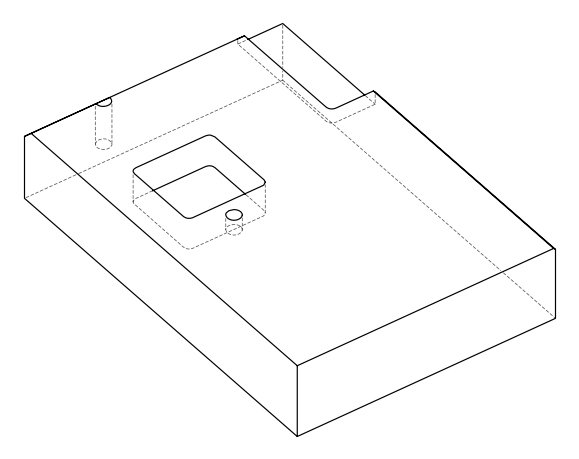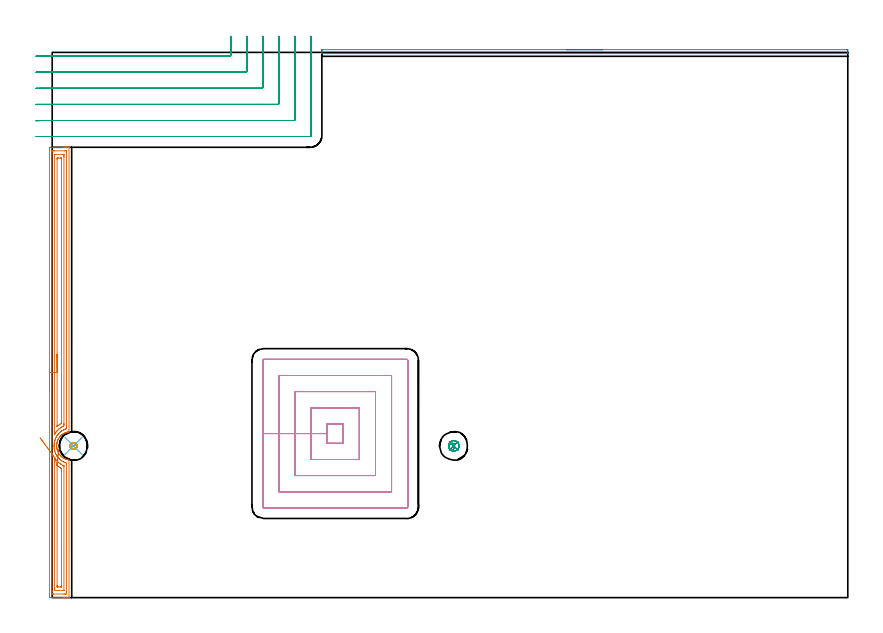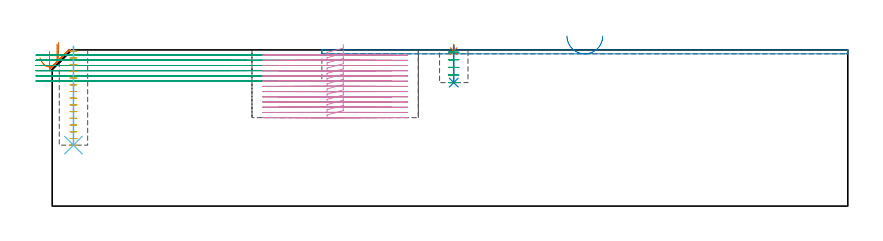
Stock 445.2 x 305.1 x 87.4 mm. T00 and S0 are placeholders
(PLAN: 9 operations, 5 tool changes, 52 min)
(1 AREA_MILL | FG_CHAMFER_SURFACE | UGT0205_001 | 8.33 min | 15332 mm3)
(2 AREA_MILL_1 | FG_CHAMFER_SURFACE_1 | UGT0205_001 | 2.51 min | 721 mm3)
(3 MILL_CORNER_NOTCH_RECTANGULAR | CORNER_NOTCH_RECTANGULAR | NXT0201_011 | Follow Part, ap 3, ae 75% | 12.91 min | 138894 mm3)
(4 MILL_RECTANGULAR_POCKET | POCKET_RECTANGULAR_STRAIGHT | NXT0201_011 | Follow Part, ap 3, ae 75% | 26.14 min | 333959 mm3)
(5 MILL_BLIND_HOLE_FROM_SOLID_MATERIAL | STEP1POCKET | NXT0201_011 | Spiral | 1.15 min | 10328 mm3)
(6 BORE_BLIND_HOLE | STEP1POCKET | UGT0332_074 | 0.22 min | 0 mm3)
(7 SPOT_DRILL | STEP1POCKET_1 | NXT0321_9005460120000 | 0.03 min | 4 mm3)
(8 DRILL_BLIND_HOLE_INTO_CENTER | STEP1POCKET_1 | NXT0301_128 | 0.08 min | 1942 mm3)
(9 MILL_ROUGH_BLIND_HOLE_CONTOUR | STEP1POCKET_1 | NXT0201_010 | Spiral | 0.6 min | 1688 mm3)
(TOOL UGT0205_001 | Chamfer Mill 20 x 3 x 45 deg. | D20 FL50 Z2)
(TOOL NXT0201_011 | ENDMILL 12mm [2P460-1200-NA 1630] | D12 FL38 Z6)
(TOOL UGT0332_074 | 15.8 mm Rough Boring Bar | D15.8)
(TOOL NXT0321_9005460120000 | NC Spot Drill, 142deg, 12mm, Carbide, Uncoated | D12 PA142 FL30 Z2)
(TOOL NXT0301_128 | Carbide Drill 12mm [861.1-1200-036A1-GP GC34] | D12 PA150 FL37.4 Z2)
(TOOL NXT0201_010 | ENDMILL 10mm [2P460-1000-NA 1630] | D10 FL30 Z6)
(OP 1 AREA_MILL)
G17 G21 G94 G90
T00 M6
G54
G17 G0 G90 X-1.5 Y116. S1061 M3
G43 Z97.4 H0
Z86.5
G94 G1 Y116.038 Z85.628 F250.
Y116.152 Z84.764
Y116.341 Z83.912
Y116.603 Z83.08
Y116.937 Z82.274
Y117.34 Z81.5
Y117.809 Z80.764
Y118.34 Z80.072
Y118.929 Z79.429
Y119.572 Z78.84
Y120.264 Z78.308
Y121. Z77.84
Y121.774 Z77.437
Y122.58 Z77.103
Y123.412 Z76.841
Y124.264 Z76.652
Y125.128 Z76.538
Y126. Z76.5
Y251.063
X-1.499 Y251.394 Z76.501
X-1.494 Y251.95 Z76.504
X-1.492 Y251.992 Z76.506
X-0.94 Y252. Z77.057
X6.173 Z84.167
X6.744 Z84.741
X7.062 Z85.058
X7.633 Z85.629
X7.951 Z85.946
X8.588 Z86.587
X9. Z86.999
X9.361 Y251.993 Z87.352
X9.397 Y251.99 Z87.388
X9.4 Y251.84 Z87.4
Y92.978
X9.397 Y92.796 Z87.389
X9.35 Y92.784 Z87.342
X9.096 Y92.735 Z87.091
X8.889 Y92.7 Z86.883
X8.84 Y92.689 Z86.835
X8.545 Y92.626 Z86.543
X8.261 Y92.556 Z86.26
X8.19 Y92.532 Z86.189
X7.951 Y92.45 Z85.947
X7.66 Y92.352 Z85.659
X7.365 Y92.234 Z85.364
X7.215 Y92.175 Z85.215
X7.062 Y92.102 Z85.062
X6.776 Y91.966 Z84.775
X6.23 Y91.664 Z84.23
X6.193 Y91.639 Z84.192
X5.892 Y91.439 Z83.891
X5.462 Y91.117 Z83.46
X5.374 Y91.044 Z83.372
X5.284 Y90.969 Z83.28
X5.221 Y90.917 Z83.219
X5.045 Y90.772 Z83.044
X4.987 Y90.716 Z82.985
X4.957 Y90.685 Z82.956
X4.597 Y90.319 Z82.596
X4.449 Y90.152 Z82.448
X4.395 Y90.089 Z82.391
X4.325 Y90.012 Z82.324
X4.208 Y89.881 Z82.207
X4.125 Y89.775 Z82.123
X3.848 Y89.387 Z81.845
X3.588 Y88.989 Z81.586
X3.573 Y88.962 Z81.57
X3.408 Y88.673 Z81.407
X3.326 Y88.516 Z81.325
X3.24 Y88.352 Z81.24
X3.223 Y88.313 Z81.222
X3.128 Y88.097 Z81.124
X2.952 Y87.653 Z80.949
X2.801 Y87.205 Z80.797
X2.682 Y86.761 Z80.676
X2.616 Y86.458 Z80.615
X2.6 Y86.38 Z80.597
X2.588 Y86.313 Z80.582
X2.584 Y86.284 Z80.577
X2.52 Y85.868 Z80.515
X2.478 Y85.422 Z80.47
Y85.392 Z80.468
X2.463 Y85.072 Z80.458
X2.459 Y84.975 Z80.452
X2.46 Y84.961
X2.469 Y84.566 Z80.456
Y84.529 Z80.459
X2.471 Y84.499 Z80.461
X2.482 Y84.327 Z80.478
X2.495 Y84.136 Z80.495
X2.499 Y84.083 Z80.499
X2.537 Y83.797 Z80.537
X2.559 Y83.638 Z80.558
X2.616 Y83.342 Z80.614
X2.648 Y83.191 Z80.641
X2.758 Y82.746 Z80.753
X2.897 Y82.298 Z80.897
X2.947 Y82.165 Z80.947
X3.064 Y81.854 Z81.062
X3.24 Y81.451 Z81.24
X3.503 Y80.962 Z81.502
X3.524 Y80.93 Z81.522
X3.783 Y80.512 Z81.782
X4.088 Y80.07 Z82.087
X4.098 Y80.057 Z82.097
X4.124 Y80.024 Z82.124
X4.205 Y79.93 Z82.205
X4.495 Y79.594 Z82.494
X4.884 Y79.179 Z82.883
X5.008 Y79.063 Z83.008
X5.284 Y78.831 Z83.284
X5.442 Y78.698 Z83.441
X5.638 Y78.55 Z83.637
X5.893 Y78.356 Z83.891
X5.993 Y78.287 Z83.991
X6.173 Y78.177 Z84.171
X6.381 Y78.05 Z84.38
X6.553 Y77.955 Z84.552
X6.776 Y77.831 Z84.776
X7.062 Y77.698 Z85.059
X7.147 Y77.657 Z85.147
X7.215 Y77.625 Z85.215
X7.459 Y77.524 Z85.459
X7.66 Y77.441 Z85.66
X7.784 Y77.395 Z85.783
X8.162 Y77.278 Z86.162
X8.544 Y77.179 Z86.544
X9.375 Y77.007 Z87.373
X9.394 Y76.935 Z87.394
X9.4 Y0.16 Z87.4
X9.397 Y0.01 Z87.388
X9.361 Y0.007 Z87.352
X9. Y0. Z86.999
X8.587 Z86.587
X7.951 Z85.946
X6.744 Z84.741
X6.173 Z84.167
X-0.94 Y0.001 Z77.057
X-1.178 Y0.003 Z76.819
X-1.492 Y0.008 Z76.506
X-1.494 Y0.05 Z76.504
X-1.499 Y0.606 Z76.501
X-1.5 Y1.168 Z76.5
Y126.
X-0.086 Z77.914
Y248.717
X-0.084 Y249.609 Z77.916
X-0.082 Y249.64 Z77.918
X-0.051 Y249.99 Z77.949
X0.451 Y249.998 Z78.451
X0.838 Y249.999 Z78.838
X1.338 Y250. Z79.338
X7.062 Y249.999 Z85.062
X7.565 Y249.997 Z85.565
X7.951 Y249.99 Z85.951
X7.982 Y249.609 Z85.982
X7.984 Y249.576 Z85.984
X7.986 Y248.717 Z85.986
Y96.102
X7.985 Y95.209 Z85.985
X7.984 Y95.177 Z85.984
X7.951 Y94.518 Z85.951
X7.805 Y94.464 Z85.805
X7.392 Y94.317 Z85.392
X7.154 Y94.225 Z85.154
X7.062 Y94.186 Z85.062
X6.537 Y93.952 Z84.537
X6.173 Y93.77 Z84.173
X5.95 Y93.648 Z83.95
X5.559 Y93.424 Z83.559
X5.393 Y93.314 Z83.393
X5.284 Y93.236 Z83.284
X4.882 Y92.935 Z82.882
X4.372 Y92.532 Z82.372
X3.937 Y92.099 Z81.937
X3.505 Y91.646 Z81.505
X3.499 Y91.639 Z81.499
X3.237 Y91.323 Z81.237
X3.105 Y91.149 Z81.105
X2.815 Y90.747 Z80.815
X2.735 Y90.627 Z80.735
X2.616 Y90.441 Z80.616
X2.398 Y90.073 Z80.398
X2.275 Y89.854 Z80.275
X2.087 Y89.493 Z80.087
X1.85 Y88.962 Z79.85
X1.828 Y88.911 Z79.828
X1.814 Y88.875 Z79.814
X1.727 Y88.648 Z79.727
X1.58 Y88.217 Z79.58
X1.531 Y88.069 Z79.531
X1.379 Y87.526 Z79.379
X1.298 Y87.177 Z79.298
X1.219 Y86.794 Z79.219
X1.141 Y86.284 Z79.141
X1.111 Y86.01 Z79.111
X1.063 Y85.392 Z79.063
X1.055 Y85.174 Z79.055
X1.056 Y84.499 Z79.056
X1.068 Y84.268 Z79.068
X1.13 Y83.607 Z79.13
X1.148 Y83.451 Z79.148
X1.175 Y83.269 Z79.175
X1.278 Y82.715 Z79.278
X1.416 Y82.134 Z79.416
X1.506 Y81.822 Z79.506
X1.727 Y81.155 Z79.727
X1.81 Y80.93 Z79.81
X1.869 Y80.788 Z79.869
X2.086 Y80.312 Z80.086
X2.23 Y80.037 Z80.23
X2.366 Y79.787 Z80.366
X2.616 Y79.363 Z80.616
X2.699 Y79.227 Z80.699
X2.719 Y79.196 Z80.719
X2.753 Y79.145 Z80.753
X3.057 Y78.703 Z81.057
X3.426 Y78.252 Z81.426
X3.505 Y78.161 Z81.505
X3.888 Y77.748 Z81.888
X4.07 Y77.555 Z82.07
X4.274 Y77.36 Z82.274
X4.395 Y77.257 Z82.395
X4.95 Y76.802 Z82.95
X5.284 Y76.558 Z83.284
X5.413 Y76.467 Z83.413
X6.173 Y76.028 Z84.173
X6.474 Y75.876 Z84.474
X7.01 Y75.627 Z85.01
X7.062 Y75.605 Z85.062
X7.137 Y75.575 Z85.137
X7.951 Y75.289 Z85.951
X7.979 Y74.71 Z85.979
Y74.682
X7.985 Y3.283 Z85.985
X7.983 Y2.391 Z85.983
X7.982 Y2.36 Z85.982
X7.951 Y2.01 Z85.951
X7.449 Y2.002 Z85.449
X7.062 Y2.001 Z85.062
X6.562 Y2. Z84.562
X0.838 Y2.001 Z78.838
X0.335 Y2.003 Z78.335
X-0.051 Y2.01 Z77.949
X-0.082 Y2.391 Z77.918
X-0.084 Y2.424 Z77.916
X-0.086 Y3.283 Z77.914
Y126.
X1.328 Z79.328
X1.329 Y247.824 Z79.329
X1.33 Y247.924 Z79.33
X1.333 Y247.973 Z79.333
X1.335 Y247.989 Z79.335
X1.377 Y247.992 Z79.377
X1.553 Y247.999 Z79.553
X6.173 Z84.173
X6.348 Y247.998 Z84.348
X6.465 Y247.994 Z84.465
X6.554 Y247.99 Z84.554
X6.565 Y247.955 Z84.565
X6.567 Y247.824 Z84.567
X6.57 Y247.425 Z84.57
X6.571 Y246.932 Z84.571
Y246.532
Y97.487
Y96.994
X6.569 Y96.597 Z84.569
X6.565 Y96.102 Z84.565
X6.31 Y95.965 Z84.31
X6.173 Y95.894 Z84.173
X5.72 Y95.664 Z83.72
X5.284 Y95.425 Z83.284
X5.147 Y95.347 Z83.147
X4.921 Y95.209 Z82.921
X4.61 Y94.993 Z82.61
X4.395 Y94.835 Z82.395
X4.102 Y94.61 Z82.102
X3.732 Y94.317 Z81.732
X3.611 Y94.211 Z81.611
X3.505 Y94.111 Z81.505
X3.16 Y93.771 Z81.16
X2.824 Y93.424 Z80.824
X2.724 Y93.316 Z80.724
X2.616 Y93.194 Z80.616
X2.313 Y92.837 Z80.313
X2.08 Y92.532 Z80.08
X1.933 Y92.325 Z79.933
X1.727 Y92.028 Z79.727
X1.574 Y91.793 Z79.574
X1.475 Y91.639 Z79.475
X1.427 Y91.566 Z79.427
X1.349 Y91.446 Z79.349
X1.335 Y91.639 Z79.335
X1.333 Y91.755 Z79.333
X1.33 Y92.038 Z79.33
X1.329 Y92.532 Z79.329
X1.328 Y92.932 Z79.328
Y126.
X2.743 Z80.743
Y245.147
X2.745 Y245.91 Z80.745
X2.747 Y245.962 Z80.747
X2.749 Y245.984 Z80.749
X2.763 Y245.99 Z80.763
X2.868 Y245.994 Z80.868
X3.08 Y245.998 Z81.08
X3.505 Y246. Z81.505
X4.434 Z82.434
X4.835 Y245.999 Z82.835
X5.035 Y245.995 Z83.035
X5.135 Y245.99 Z83.135
X5.151 Y245.987 Z83.151
X5.153 Y245.972 Z83.153
X5.155 Y245.935 Z83.155
X5.157 Y245.274 Z83.157
Y245.147
Y98.779
X5.155 Y98.016 Z83.155
X5.153 Y97.887 Z83.153
X5.143 Y97.514 Z83.143
X4.349 Y97.04 Z82.349
X4.278 Y96.994 Z82.278
X3.828 Y96.671 Z81.828
X3.505 Y96.43 Z81.505
X3.321 Y96.287 Z81.321
X3.088 Y96.102 Z81.088
X2.759 Y95.826 Z80.759
X2.75 Y95.82 Z80.75
X2.748 Y95.861 Z80.748
X2.744 Y95.974 Z80.744
X2.743 Y96.102 Z80.743
Y96.247
Y126.
Y126.872 Z80.781
Y127.737 Z80.895
Y128.588 Z81.083
Y129.42 Z81.346
Y130.226 Z81.68
Y131. Z82.082
Y131.736 Z82.551
Y132.428 Z83.082
Y133.071 Z83.672
Y133.66 Z84.315
Y134.192 Z85.007
Y134.66 Z85.743
Y135.063 Z86.517
Y135.397 Z87.322
Y135.659 Z88.154
Y135.848 Z89.006
Y135.962 Z89.871
Y136. Z90.743
G0 Z97.4
X-6.781 Y89.426
Z82.841
G1 X-6.499 Y89.041 Z82.111
X-6.179 Y88.607 Z81.425
X-5.826 Y88.127 Z80.788
X-5.441 Y87.603 Z80.206
X-5.028 Y87.041 Z79.683
X-4.589 Y86.444 Z79.222
X-4.128 Y85.817 Z78.828
X-3.649 Y85.164 Z78.503
X-3.154 Y84.492 Z78.25
X-2.648 Y83.804 Z78.071
X-2.135 Y83.106 Z77.967
X-1.619 Y82.404 Z77.938
X-1.103 Y81.702 Z77.986
X-0.591 Y81.006 Z78.109
X-0.088 Y80.321 Z78.308
X0.403 Y79.653 Z78.579
X0.878 Y79.007 Z78.922
X1.334 Y78.387 Z79.334
X1.347 Y78.369 Z79.347
X1.425 Y78.252 Z79.425
X1.727 Y77.779 Z79.727
X2.016 Y77.36 Z80.016
X2.616 Y76.612 Z80.616
X2.742 Y76.467 Z80.742
X3.11 Y76.074 Z81.11
X3.505 Y75.686 Z81.505
X3.63 Y75.575 Z81.63
X4.395 Y74.965 Z82.395
X4.782 Y74.682 Z82.782
X5.284 Y74.384 Z83.284
X5.958 Y74.005 Z83.958
X6.173 Y73.905 Z84.173
X6.424 Y73.79 Z84.424
X6.522 Y73.736 Z84.522
X6.559 Y73.709 Z84.559
X6.561 Y73.69 Z84.561
X6.563 Y73.592 Z84.563
X6.565 Y73.396 Z84.565
X6.57 Y4.176 Z84.57
X6.569 Y4.076 Z84.569
X6.567 Y4.027 Z84.567
X6.565 Y4.011 Z84.565
X6.523 Y4.008 Z84.523
X6.347 Y4.001 Z84.347
X1.727 Z79.727
X1.552 Y4.002 Z79.552
X1.435 Y4.006 Z79.435
X1.346 Y4.01 Z79.346
X1.335 Y4.045 Z79.335
X1.333 Y4.176 Z79.333
X1.33 Y4.575 Z79.33
X1.329 Y5.068 Z79.329
X1.328 Y5.468 Z79.328
X1.329 Y78.332 Z79.329
X1.33 Y78.354 Z79.33
X1.332 Y78.381 Z79.332
X1.334 Y78.387 Z79.334
X2.749 Y73.968 Z80.749
X2.758 Y73.966 Z80.758
X2.825 Y73.914 Z80.825
X2.984 Y73.79 Z80.984
X3.505 Y73.38 Z81.505
X4.144 Y72.897 Z82.144
X4.395 Y72.74 Z82.395
X4.791 Y72.499 Z82.791
X5.006 Y72.38 Z83.006
X5.055 Y72.351 Z83.055
X5.102 Y72.321 Z83.102
X5.145 Y72.291 Z83.145
X5.146 Y72.265 Z83.146
X5.15 Y72.139 Z83.15
X5.151 Y72.005 Z83.151
X5.152 Y71.245 Z83.152
X5.157 Y6.853 Z83.157
X5.155 Y6.09 Z83.155
X5.153 Y6.038 Z83.153
X5.151 Y6.017 Z83.151
X5.137 Y6.01 Z83.137
X5.032 Y6.006 Z83.032
X4.82 Y6.002 Z82.82
X4.395 Y6. Z82.395
X3.466 Z81.466
X3.065 Y6.001 Z81.065
X2.865 Y6.005 Z80.865
X2.765 Y6.01 Z80.765
X2.749 Y6.013 Z80.749
X2.747 Y6.028 Z80.747
X2.745 Y6.065 Z80.745
X2.743 Y6.726 Z80.743
Y6.853
Y73.79
X2.745 Y73.898 Z80.745
X2.747 Y73.951 Z80.747
X2.749 Y73.968 Z80.749
X2.831 Y74.828 Z80.87
X2.913 Y75.674 Z81.066
X2.993 Y76.5 Z81.335
X3.07 Y77.299 Z81.676
X3.144 Y78.066 Z82.085
X3.214 Y78.795 Z82.56
X3.28 Y79.479 Z83.097
X3.341 Y80.114 Z83.691
X3.397 Y80.696 Z84.339
X3.447 Y81.219 Z85.036
X3.492 Y81.679 Z85.776
X3.53 Y82.073 Z86.553
X3.561 Y82.399 Z87.362
X3.586 Y82.653 Z88.196
X3.603 Y82.834 Z89.049
X3.613 Y82.94 Z89.915
X3.616 Y82.971 Z90.787
X3.612 Y82.926 Z91.658
G0 Z97.4
M5
M2
(OP 2 AREA_MILL_1)
G17 G21 G94 G90
T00 M6
G54
G17 G0 G90 X288.05 Y306.6 S1061 M3
G43 Z97.4 H0
Z95.2
G94 G1 X288.088 Z94.328 F250.
X288.202 Z93.463
X288.391 Z92.612
X288.653 Z91.78
X288.987 Z90.974
X289.39 Z90.2
X289.859 Z89.464
X290.39 Z88.772
X290.979 Z88.129
X291.622 Z87.54
X292.314 Z87.008
X293.05 Z86.54
X293.824 Z86.137
X294.63 Z85.803
X295.462 Z85.541
X296.314 Z85.352
X297.178 Z85.238
X298.05 Z85.2
X444.58
X444.907 Y306.599 Z85.201
X445.145 Y306.594 Z85.203
X445.195 Y306.591 Z85.205
X445.2 Y306.366 Z85.43
Y305.835 Z85.96
Y305.5 Z86.294
Y304.581 Z87.218
X445.197 Y304.489 Z87.303
X445.19 Y304.403 Z87.388
X445.027 Y304.4 Z87.4
X151.073
X150.91 Y304.403 Z87.388
X150.904 Y304.439 Z87.352
X150.901 Y304.49 Z87.302
X150.9 Y304.581 Z87.218
Y304.829 Z86.97
Y305.5 Z86.294
Y305.835 Z85.96
X150.903 Y306.366 Z85.43
X150.905 Y306.591 Z85.205
X150.955 Y306.595 Z85.203
X151.194 Y306.6 Z85.2
X298.05
X298.922 Z85.238
X299.787 Z85.352
X300.638 Z85.541
X301.47 Z85.803
X302.276 Z86.137
X303.05 Z86.54
X303.786 Z87.008
X304.478 Z87.54
X305.121 Z88.129
X305.71 Z88.772
X306.242 Z89.464
X306.71 Z90.2
X307.113 Z90.974
X307.447 Z91.78
X307.709 Z92.612
X307.898 Z93.463
X308.012 Z94.328
X308.05 Z95.2
G0 Z97.4
M5
M2
(OP 3 MILL_CORNER_NOTCH_RECTANGULAR)
G17 G21 G94 G90
T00 M6
G54
G17 G0 G90 X-8.999 Y302.917 S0 M3
G43 Z97.4 H1
Z84.5
G94 G1 X-6. Y302.988 F250.
G2 X-4.945 Y303. R45. F500.
G1 X99.305
G3 X99.9 Y303.595 R0.6
G1 Y311.1
Y314.1 F250.
G0 Z97.4
X-8.999 Y293.897
Z84.5
G1 X-6. Y293.985
G2 X-4.945 Y294. R36. F500.
G1 X108.305
G3 X108.9 Y294.595 R0.6
G1 Y311.1
Y314.1 F250.
G0 Z97.4
X-8.998 Y284.862
Z84.5
G1 X-6. Y284.979
G2 X-4.945 Y285. R27. F500.
G1 X117.305
G3 X117.9 Y285.595 R0.6
G1 Y311.1
Y314.1 F250.
G0 Z97.4
X-8.995 Y275.793
Z84.5
G1 X-6. Y275.969
G2 X-4.945 Y276. R18. F500.
G1 X126.304
G3 X126.9 Y276.596 R0.6
G1 Y311.1
Y314.1 F250.
G0 Z97.4
X-8.979 Y266.586
Z84.5
G1 X-6. Y266.938
G2 X-4.945 Y267. R9. F500.
G1 X135.304
G3 X135.9 Y267.596 R0.6
G1 Y311.1
Y314.1 F250.
G0 Z97.4
X-7.945 Y258.
Z84.5
G1 X-4.945
X144.304 F500.
G3 X144.9 Y258.596 R0.6
G1 Y311.1
Y314.1 F250.
G0 Z97.4
X-9. Y302.999
Z81.6
G1 X-6. Y303.
X99.305 F500.
G3 X99.9 Y303.595 R0.6
G1 Y311.1
Y314.1 F250.
G0 Z97.4
X-9. Y293.999
Z81.6
G1 X-6. Y294.
X99.305 F500.
X108.305
G3 X108.9 Y294.595 R0.6
G1 Y311.1
Y314.1 F250.
G0 Z97.4
X-9. Y284.998
Z81.6
G1 X-6. Y285.
X108.305 F500.
X117.305
G3 X117.9 Y285.595 R0.6
G1 Y311.1
Y314.1 F250.
G0 Z97.4
X-9. Y275.997
Z81.6
G1 X-6. Y276.
X117.305 F500.
X126.304
G3 X126.9 Y276.596 R0.6
G1 Y311.1
Y314.1 F250.
G0 Z97.4
X-9. Y266.994
Z81.6
G1 X-6. Y267.
X126.304 F500.
X135.304
G3 X135.9 Y267.596 R0.6
G1 Y311.1
Y314.1 F250.
G0 Z97.4
X-8.983 Y258.
Z81.6
G1 X-5.983
X144.304 F500.
G3 X144.9 Y258.596 R0.6
G1 Y311.1
Y314.1 F250.
G0 Z97.4
X-9. Y303.
Z78.7
G1 X-6.
X99.305 F500.
G3 X99.9 Y303.595 R0.6
G1 Y311.1
Y314.1 F250.
G0 Z97.4
X-9. Y294.
Z78.7
G1 X-6.
X108.305 F500.
G3 X108.9 Y294.595 R0.6
G1 Y311.1
Y314.1 F250.
G0 Z97.4
X-9. Y285.
Z78.7
G1 X-6.
X117.305 F500.
G3 X117.9 Y285.595 R0.6
G1 Y311.1
Y314.1 F250.
G0 Z97.4
X-9. Y276.
Z78.7
G1 X-6.
X126.304 F500.
G3 X126.9 Y276.596 R0.6
G1 Y311.1
Y314.1 F250.
G0 Z97.4
X-9. Y267.
Z78.7
G1 X-6.
X135.304 F500.
G3 X135.9 Y267.596 R0.6
G1 Y311.1
Y314.1 F250.
G0 Z97.4
X-9. Y258.
Z78.7
G1 X-6.
X144.304 F500.
G3 X144.9 Y258.596 R0.6
G1 Y311.1
Y314.1 F250.
G0 Z97.4
X-9. Y303.
Z75.8
G1 X-6.
X99.305 F500.
G3 X99.9 Y303.595 R0.6
G1 Y311.1
Y314.1 F250.
G0 Z97.4
X-9. Y294.
Z75.8
G1 X-6.
X108.305 F500.
G3 X108.9 Y294.595 R0.6
G1 Y311.1
Y314.1 F250.
G0 Z97.4
X-9. Y285.
Z75.8
G1 X-6.
X117.305 F500.
G3 X117.9 Y285.595 R0.6
G1 Y311.1
Y314.1 F250.
G0 Z97.4
X-9. Y276.
Z75.8
G1 X-6.
X126.304 F500.
G3 X126.9 Y276.596 R0.6
G1 Y311.1
Y314.1 F250.
G0 Z97.4
X-9. Y267.
Z75.8
G1 X-6.
X135.304 F500.
G3 X135.9 Y267.596 R0.6
G1 Y311.1
Y314.1 F250.
G0 Z97.4
X-9. Y258.
Z75.8
G1 X-6.
X144.304 F500.
G3 X144.9 Y258.596 R0.6
G1 Y311.1
Y314.1 F250.
G0 Z97.4
X-9. Y303.
Z72.9
G1 X-6.
X99.305 F500.
G3 X99.9 Y303.595 R0.6
G1 Y311.1
Y314.1 F250.
G0 Z97.4
X-9. Y294.
Z72.9
G1 X-6.
X108.305 F500.
G3 X108.9 Y294.595 R0.6
G1 Y311.1
Y314.1 F250.
G0 Z97.4
X-9. Y285.
Z72.9
G1 X-6.
X117.305 F500.
G3 X117.9 Y285.595 R0.6
G1 Y311.1
Y314.1 F250.
G0 Z97.4
X-9. Y276.
Z72.9
G1 X-6.
X126.304 F500.
G3 X126.9 Y276.596 R0.6
G1 Y311.1
Y314.1 F250.
G0 Z97.4
X-9. Y267.
Z72.9
G1 X-6.
X135.304 F500.
G3 X135.9 Y267.596 R0.6
G1 Y311.1
Y314.1 F250.
G0 Z97.4
X-9. Y258.
Z72.9
G1 X-6.
X144.304 F500.
G3 X144.9 Y258.596 R0.6
G1 Y311.1
Y314.1 F250.
G0 Z97.4
X-9. Y303.
Z70.
G1 X-6.
X99.305 F500.
G3 X99.9 Y303.595 R0.6
G1 Y311.1
Y314.1 F250.
G0 Z97.4
X-9. Y294.
Z70.
G1 X-6.
X108.305 F500.
G3 X108.9 Y294.595 R0.6
G1 Y311.1
Y314.1 F250.
G0 Z97.4
X-9. Y285.
Z70.
G1 X-6.
X117.305 F500.
G3 X117.9 Y285.595 R0.6
G1 Y311.1
Y314.1 F250.
G0 Z97.4
X-9. Y276.
Z70.
G1 X-6.
X126.304 F500.
G3 X126.9 Y276.596 R0.6
G1 Y311.1
Y314.1 F250.
G0 Z97.4
X-9. Y267.
Z70.
G1 X-6.
X135.304 F500.
G3 X135.9 Y267.596 R0.6
G1 Y311.1
Y314.1 F250.
G0 Z97.4
X-9. Y258.
Z70.
G1 X-6.
X144.304 F500.
G3 X144.9 Y258.596 R0.6
G1 Y311.1
Y314.1 F250.
G0 Z97.4
M5
M2
(OP 4 MILL_RECTANGULAR_POCKET)
G17 G21 G94 G90
T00 M6
G54
G17 G0 G90 X162.9 Y89.824 S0 M3
G43 Z97.4 H1
Z90.4
G94 G1 Y97.3 Z88.397 F250.
X153.8 Z85.958
Y91.8 Z84.485
Y86.3 F500.
X162.9
Y97.3
X153.8
Y91.8
X144.8
Y77.3
X171.9
Y106.3
X144.8
Y91.8
X135.8
Y68.3
X180.9
Y115.3
X135.8
Y91.8
X126.8
Y59.3
X189.9
Y124.3
X126.8
Y91.8
X117.8
Y50.7
G3 X118.2 Y50.3 R0.4
G1 X198.5
G3 X198.9 Y50.7 R0.4
G1 Y132.9
G3 X198.5 Y133.3 R0.4
G1 X118.2
G3 X117.8 Y132.9 R0.4
G1 Y91.8
Y90.8
G0 X162.9 Y89.824 Z87.485
G1 Y97.3 Z85.481 F250.
X153.8 Z83.043
Y91.8 Z81.569
Y86.3 F500.
X162.9
Y97.3
X153.8
Y91.8
X144.8
Y77.3
X171.9
Y106.3
X144.8
Y91.8
X135.8
Y68.3
X180.9
Y115.3
X135.8
Y91.8
X126.8
Y59.3
X189.9
Y124.3
X126.8
Y91.8
X117.8
Y50.7
G3 X118.2 Y50.3 R0.4
G1 X198.5
G3 X198.9 Y50.7 R0.4
G1 Y132.9
G3 X198.5 Y133.3 R0.4
G1 X118.2
G3 X117.8 Y132.9 R0.4
G1 Y91.8
Y90.8
G0 X162.9 Y89.824 Z84.569
G1 Y97.3 Z82.566 F250.
X153.8 Z80.127
Y91.8 Z78.654
Y86.3 F500.
X162.9
Y97.3
X153.8
Y91.8
X144.8
Y77.3
X171.9
Y106.3
X144.8
Y91.8
X135.8
Y68.3
X180.9
Y115.3
X135.8
Y91.8
X126.8
Y59.3
X189.9
Y124.3
X126.8
Y91.8
X117.8
Y50.7
G3 X118.2 Y50.3 R0.4
G1 X198.5
G3 X198.9 Y50.7 R0.4
G1 Y132.9
G3 X198.5 Y133.3 R0.4
G1 X118.2
G3 X117.8 Y132.9 R0.4
G1 Y91.8
Y90.8
G0 X162.9 Y89.824 Z81.654
G1 Y97.3 Z79.65 F250.
X153.8 Z77.212
Y91.8 Z75.738
Y86.3 F500.
X162.9
Y97.3
X153.8
Y91.8
X144.8
Y77.3
X171.9
Y106.3
X144.8
Y91.8
X135.8
Y68.3
X180.9
Y115.3
X135.8
Y91.8
X126.8
Y59.3
X189.9
Y124.3
X126.8
Y91.8
X117.8
Y50.7
G3 X118.2 Y50.3 R0.4
G1 X198.5
G3 X198.9 Y50.7 R0.4
G1 Y132.9
G3 X198.5 Y133.3 R0.4
G1 X118.2
G3 X117.8 Y132.9 R0.4
G1 Y91.8
Y90.8
G0 X162.9 Y89.824 Z78.738
G1 Y97.3 Z76.735 F250.
X153.8 Z74.297
Y91.8 Z72.823
Y86.3 F500.
X162.9
Y97.3
X153.8
Y91.8
X144.8
Y77.3
X171.9
Y106.3
X144.8
Y91.8
X135.8
Y68.3
X180.9
Y115.3
X135.8
Y91.8
X126.8
Y59.3
X189.9
Y124.3
X126.8
Y91.8
X117.8
Y50.7
G3 X118.2 Y50.3 R0.4
G1 X198.5
G3 X198.9 Y50.7 R0.4
G1 Y132.9
G3 X198.5 Y133.3 R0.4
G1 X118.2
G3 X117.8 Y132.9 R0.4
G1 Y91.8
Y90.8
G0 X162.9 Y89.824 Z75.823
G1 Y97.3 Z73.82 F250.
X153.8 Z71.381
Y91.8 Z69.908
Y86.3 F500.
X162.9
Y97.3
X153.8
Y91.8
X144.8
Y77.3
X171.9
Y106.3
X144.8
Y91.8
X135.8
Y68.3
X180.9
Y115.3
X135.8
Y91.8
X126.8
Y59.3
X189.9
Y124.3
X126.8
Y91.8
X117.8
Y50.7
G3 X118.2 Y50.3 R0.4
G1 X198.5
G3 X198.9 Y50.7 R0.4
G1 Y132.9
G3 X198.5 Y133.3 R0.4
G1 X118.2
G3 X117.8 Y132.9 R0.4
G1 Y91.8
Y90.8
G0 X162.9 Y89.824 Z72.908
G1 Y97.3 Z70.904 F250.
X153.8 Z68.466
Y91.8 Z66.992
Y86.3 F500.
X162.9
Y97.3
X153.8
Y91.8
X144.8
Y77.3
X171.9
Y106.3
X144.8
Y91.8
X135.8
Y68.3
X180.9
Y115.3
X135.8
Y91.8
X126.8
Y59.3
X189.9
Y124.3
X126.8
Y91.8
X117.8
Y50.7
G3 X118.2 Y50.3 R0.4
G1 X198.5
G3 X198.9 Y50.7 R0.4
G1 Y132.9
G3 X198.5 Y133.3 R0.4
G1 X118.2
G3 X117.8 Y132.9 R0.4
G1 Y91.8
Y90.8
G0 X162.9 Y89.824 Z69.992
G1 Y97.3 Z67.989 F250.
X153.8 Z65.551
Y91.8 Z64.077
Y86.3 F500.
X162.9
Y97.3
X153.8
Y91.8
X144.8
Y77.3
X171.9
Y106.3
X144.8
Y91.8
X135.8
Y68.3
X180.9
Y115.3
X135.8
Y91.8
X126.8
Y59.3
X189.9
Y124.3
X126.8
Y91.8
X117.8
Y50.7
G3 X118.2 Y50.3 R0.4
G1 X198.5
G3 X198.9 Y50.7 R0.4
G1 Y132.9
G3 X198.5 Y133.3 R0.4
G1 X118.2
G3 X117.8 Y132.9 R0.4
G1 Y91.8
Y90.8
G0 X162.9 Y89.824 Z67.077
G1 Y97.3 Z65.074 F250.
X153.8 Z62.635
Y91.8 Z61.162
Y86.3 F500.
X162.9
Y97.3
X153.8
Y91.8
X144.8
Y77.3
X171.9
Y106.3
X144.8
Y91.8
X135.8
Y68.3
X180.9
Y115.3
X135.8
Y91.8
X126.8
Y59.3
X189.9
Y124.3
X126.8
Y91.8
X117.8
Y50.7
G3 X118.2 Y50.3 R0.4
G1 X198.5
G3 X198.9 Y50.7 R0.4
G1 Y132.9
G3 X198.5 Y133.3 R0.4
G1 X118.2
G3 X117.8 Y132.9 R0.4
G1 Y91.8
Y90.8
G0 X162.9 Y89.824 Z64.162
G1 Y97.3 Z62.158 F250.
X153.8 Z59.72
Y91.8 Z58.246
Y86.3 F500.
X162.9
Y97.3
X153.8
Y91.8
X144.8
Y77.3
X171.9
Y106.3
X144.8
Y91.8
X135.8
Y68.3
X180.9
Y115.3
X135.8
Y91.8
X126.8
Y59.3
X189.9
Y124.3
X126.8
Y91.8
X117.8
Y50.7
G3 X118.2 Y50.3 R0.4
G1 X198.5
G3 X198.9 Y50.7 R0.4
G1 Y132.9
G3 X198.5 Y133.3 R0.4
G1 X118.2
G3 X117.8 Y132.9 R0.4
G1 Y91.8
Y90.8
G0 X162.9 Y89.824 Z61.246
G1 Y97.3 Z59.243 F250.
X153.8 Z56.804
Y91.8 Z55.331
Y86.3 F500.
X162.9
Y97.3
X153.8
Y91.8
X144.8
Y77.3
X171.9
Y106.3
X144.8
Y91.8
X135.8
Y68.3
X180.9
Y115.3
X135.8
Y91.8
X126.8
Y59.3
X189.9
Y124.3
X126.8
Y91.8
X117.8
Y50.7
G3 X118.2 Y50.3 R0.4
G1 X198.5
G3 X198.9 Y50.7 R0.4
G1 Y132.9
G3 X198.5 Y133.3 R0.4
G1 X118.2
G3 X117.8 Y132.9 R0.4
G1 Y91.8
Y90.8
G0 X162.9 Y89.824 Z58.331
G1 Y97.3 Z56.327 F250.
X153.8 Z53.889
Y91.8 Z52.415
Y86.3 F500.
X162.9
Y97.3
X153.8
Y91.8
X144.8
Y77.3
X171.9
Y106.3
X144.8
Y91.8
X135.8
Y68.3
X180.9
Y115.3
X135.8
Y91.8
X126.8
Y59.3
X189.9
Y124.3
X126.8
Y91.8
X117.8
Y50.7
G3 X118.2 Y50.3 R0.4
G1 X198.5
G3 X198.9 Y50.7 R0.4
G1 Y132.9
G3 X198.5 Y133.3 R0.4
G1 X118.2
G3 X117.8 Y132.9 R0.4
G1 Y91.8
Y90.8
G0 X162.9 Y89.824 Z55.415
G1 Y97.3 Z53.412 F250.
X153.8 Z50.974
Y91.8 Z49.5
Y86.3 F500.
X162.9
Y97.3
X153.8
Y91.8
X144.8
Y77.3
X171.9
Y106.3
X144.8
Y91.8
X135.8
Y68.3
X180.9
Y115.3
X135.8
Y91.8
X126.8
Y59.3
X189.9
Y124.3
X126.8
Y91.8
X117.8
Y50.7
G3 X118.2 Y50.3 R0.4
G1 X198.5
G3 X198.9 Y50.7 R0.4
G1 Y132.9
G3 X198.5 Y133.3 R0.4
G1 X118.2
G3 X117.8 Y132.9 R0.4
G1 Y91.8
Y90.8
G0 Z97.4
M5
M2
(OP 5 MILL_BLIND_HOLE_FROM_SOLID_MATERIAL)
G17 G21 G94 G90
T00 M6
G54
G17 G0 G90 X11.9 Y84.9 S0 M3
G43 Z97.4 H1
Z86.647
G94 G3 X12.641 Y86.109 R0.832 F250.
X11.015 Y86.637 R1.209
X10.163 Y84.015 R1.95
X11.015 Y86.637 R-1.95
X10.589 Y85.326 R0.975
X11.9 Y84.9 R0.975
G0 Z82.893
G3 X12.641 Y86.109 R0.832
X11.015 Y86.637 R1.209
X10.163 Y84.015 R1.95
X11.015 Y86.637 R-1.95
X10.589 Y85.326 R0.975
X11.9 Y84.9 R0.975
G0 Z79.14
G3 X12.641 Y86.109 R0.832
X11.015 Y86.637 R1.209
X10.163 Y84.015 R1.95
X11.015 Y86.637 R-1.95
X10.589 Y85.326 R0.975
X11.9 Y84.9 R0.975
G0 Z75.387
G3 X12.641 Y86.109 R0.832
X11.015 Y86.637 R1.209
X10.163 Y84.015 R1.95
X11.015 Y86.637 R-1.95
X10.589 Y85.326 R0.975
X11.9 Y84.9 R0.975
G0 Z71.633
G3 X12.641 Y86.109 R0.832
X11.015 Y86.637 R1.209
X10.163 Y84.015 R1.95
X11.015 Y86.637 R-1.95
X10.589 Y85.326 R0.975
X11.9 Y84.9 R0.975
G0 Z67.88
G3 X12.641 Y86.109 R0.832
X11.015 Y86.637 R1.209
X10.163 Y84.015 R1.95
X11.015 Y86.637 R-1.95
X10.589 Y85.326 R0.975
X11.9 Y84.9 R0.975
G0 Z64.127
G3 X12.641 Y86.109 R0.832
X11.015 Y86.637 R1.209
X10.163 Y84.015 R1.95
X11.015 Y86.637 R-1.95
X10.589 Y85.326 R0.975
X11.9 Y84.9 R0.975
G0 Z60.373
G3 X12.641 Y86.109 R0.832
X11.015 Y86.637 R1.209
X10.163 Y84.015 R1.95
X11.015 Y86.637 R-1.95
X10.589 Y85.326 R0.975
X11.9 Y84.9 R0.975
G0 Z56.62
G3 X12.641 Y86.109 R0.832
X11.015 Y86.637 R1.209
X10.163 Y84.015 R1.95
X11.015 Y86.637 R-1.95
X10.589 Y85.326 R0.975
X11.9 Y84.9 R0.975
G0 Z52.867
G3 X12.641 Y86.109 R0.832
X11.015 Y86.637 R1.209
X10.163 Y84.015 R1.95
X11.015 Y86.637 R-1.95
X10.589 Y85.326 R0.975
X11.9 Y84.9 R0.975
G0 Z49.113
G3 X12.641 Y86.109 R0.832
X11.015 Y86.637 R1.209
X10.163 Y84.015 R1.95
X11.015 Y86.637 R-1.95
X10.589 Y85.326 R0.975
X11.9 Y84.9 R0.975
G0 Z45.36
G3 X12.641 Y86.109 R0.832
X11.015 Y86.637 R1.209
X10.163 Y84.015 R1.95
X11.015 Y86.637 R-1.95
X10.589 Y85.326 R0.975
X11.9 Y84.9 R0.975
G0 Z41.607
G3 X12.641 Y86.109 R0.832
X11.015 Y86.637 R1.209
X10.163 Y84.015 R1.95
X11.015 Y86.637 R-1.95
X10.589 Y85.326 R0.975
X11.9 Y84.9 R0.975
G0 Z37.853
G3 X12.641 Y86.109 R0.832
X11.015 Y86.637 R1.209
X10.163 Y84.015 R1.95
X11.015 Y86.637 R-1.95
X10.589 Y85.326 R0.975
X11.9 Y84.9 R0.975
G0 Z34.1
G3 X12.641 Y86.109 R0.832
X11.015 Y86.637 R1.209
X10.163 Y84.015 R1.95
X11.015 Y86.637 R-1.95
X10.589 Y85.326 R0.975
X11.9 Y84.9 R0.975
G0 Z97.4
M5
M2
(OP 6 BORE_BLIND_HOLE)
G17 G21 G94 G90
T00 M6
G54
G17 G0 G90 X11.9 Y84.9 S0 M3
G43 Z97.4 H0
G94 G85 G98 Z34.1 F250. R89.4
G80
M5
M2
(OP 7 SPOT_DRILL)
G17 G21 G94 G90
T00 M6
G54
G17 G0 G90 X224.7 Y84.9 S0 M3
G43 Z97.4 H0
G94 G81 G98 Z86.716 F250. R90.4
G80
M5
M2
(OP 8 DRILL_BLIND_HOLE_INTO_CENTER)
G17 G21 G94 G90
T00 M6
G54
G17 G0 G90 X224.7 Y84.9 S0 M3
G43 Z97.4 H1
G94 G81 G98 Z69.1 F250. R89.4
G80
M5
M2
(OP 9 MILL_ROUGH_BLIND_HOLE_CONTOUR)
G17 G21 G94 G90
T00 M6
G54
G17 G0 G90 X224.7 Y84.9 S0 M3
G43 Z97.4 H1
Z86.14
G94 G3 X225.156 Y85.508 R0.475 F250.
X224.288 Y86.316 R1.157
X222.254 Y85.513 R1.971
X222.209 Y83.319 R1.984
X226.281 Y82.409 R2.95
X222.209 Y83.319 R-2.95
X224.245 Y82.864 R1.475
X224.7 Y84.9 R1.475
G0 Z81.88
G3 X225.156 Y85.508 R0.475
X224.288 Y86.316 R1.157
X222.254 Y85.513 R1.971
X222.209 Y83.319 R1.984
X226.281 Y82.409 R2.95
X222.209 Y83.319 R-2.95
X224.245 Y82.864 R1.475
X224.7 Y84.9 R1.475
G0 Z77.62
G3 X225.156 Y85.508 R0.475
X224.288 Y86.316 R1.157
X222.254 Y85.513 R1.971
X222.209 Y83.319 R1.984
X226.281 Y82.409 R2.95
X222.209 Y83.319 R-2.95
X224.245 Y82.864 R1.475
X224.7 Y84.9 R1.475
G0 Z73.36
G3 X225.156 Y85.508 R0.475
X224.288 Y86.316 R1.157
X222.254 Y85.513 R1.971
X222.209 Y83.319 R1.984
X226.281 Y82.409 R2.95
X222.209 Y83.319 R-2.95
X224.245 Y82.864 R1.475
X224.7 Y84.9 R1.475
G0 Z69.1
G3 X225.156 Y85.508 R0.475
X224.288 Y86.316 R1.157
X222.254 Y85.513 R1.971
X222.209 Y83.319 R1.984
X226.281 Y82.409 R2.95
X222.209 Y83.319 R-2.95
X224.245 Y82.864 R1.475
X224.7 Y84.9 R1.475
G0 Z97.4
M5
M2
